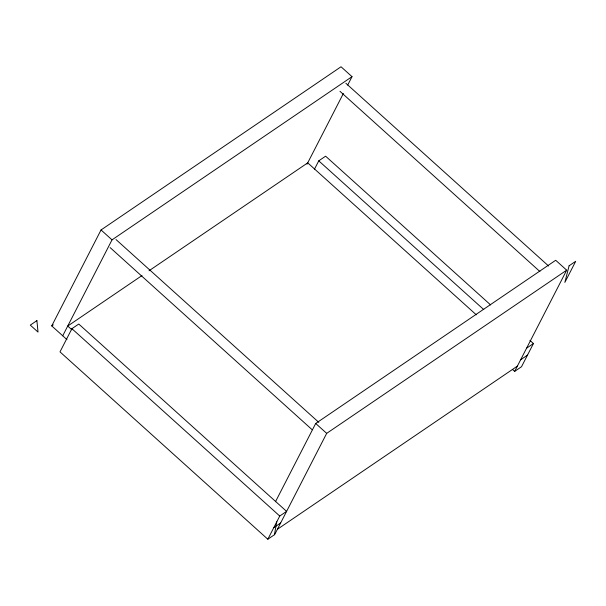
<?xml version="1.0" encoding="UTF-8"?>
<svg xmlns="http://www.w3.org/2000/svg" width="606" height="606" viewBox="0 0 606 606"><rect width="100%" height="100%" fill="white"/><g stroke="black" fill="none" stroke-linecap="round" stroke-linejoin="round"><path stroke-width="0.91" d="M274.42 534.75L276.768 521.842M66.933 339.595L51.737 325.899L101.043 229.954L341.034 66.766L352.018 76.667L347.692 85.082M62.721 335.8L112.027 239.862L352.018 76.667M267.822 539.234L279.745 516.039L286.593 511.381L78.757 324.036L71.909 328.687L59.994 351.881L267.822 539.234L274.677 534.575L326.687 433.366L566.686 270.178L555.694 260.269L315.703 423.465L275.48 501.73M307.037 164.188L343.367 93.498M314.499 169.119L318.756 160.84L325.604 156.181L490.61 304.924M512.562 369.486L514.668 371.387L566.686 270.178M529.924 340.367L533.439 343.534L521.516 366.728L514.668 371.387M51.737 325.899L53.298 324.831M142.001 275.548L67.736 326.043L71.947 329.846M149.031 270.761L307.727 162.855L476.286 314.802M526.591 348.192L533.439 343.534M273.783 527.637L280.639 522.978M520.63 359.79L527.478 355.131M277.381 529.303L517.38 366.115M345.875 83.272L548.612 266.026M339.974 91.301L539.901 271.533M318.756 160.84L483.755 309.583M116.026 239.567L318.764 422.321M101.043 229.954L112.027 239.862M315.703 423.465L326.687 433.366M110.125 247.596L312.158 429.722M71.909 328.687L279.745 516.039M569.102 265.784L564.86 282.388L575.7 261.3L569.102 265.784M36.898 320.635L30.3 325.119L38.019 332.08L36.898 320.635"/></g></svg>
